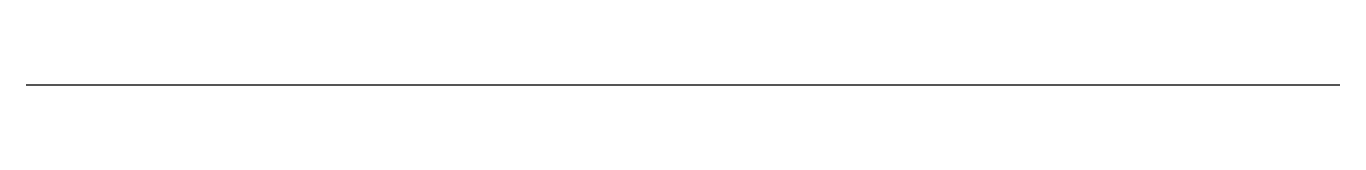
# Model space of a CAD drawing. Header units: metres. Extents: x 2.02 to 4, y 0 to 0.
import ezdxf

# ---------------------------------------------------------------- set-up
doc = ezdxf.new("R2010")
doc.units = ezdxf.units.M
doc.layers.add('Layer 03', color=5, linetype='Continuous', true_color=0x0000ff)

msp = doc.modelspace()

# ---------------------------------------------------------------- linework, layer by layer
at = {"layer": 'Layer 03', "extrusion": (0, 1, 0)}
msp.add_open_spline([(2.6894, 0, 0.6608), (2.6748, 0, 1.0149), (2.6319, 0, 1.7495), (2.5045, 0, 2.9629), (2.3307, 0, 4.3734), (2.1384, 0, 5.396), (2.0213, 0, 5.939)], degree=3, knots=[0, 0, 0, 0, 1.063059, 2.206834, 3.659464, 5.32572, 5.32572, 5.32572, 5.32572], dxfattribs=at)
at = {"layer": 'Layer 03'}
msp.add_open_spline([(4.0031, 0, 0.7076), (3.0168, 0, 3.3246), (2.0306, 0, 5.9416)], degree=2, dxfattribs=at)

doc.saveas('drawing.dxf')
